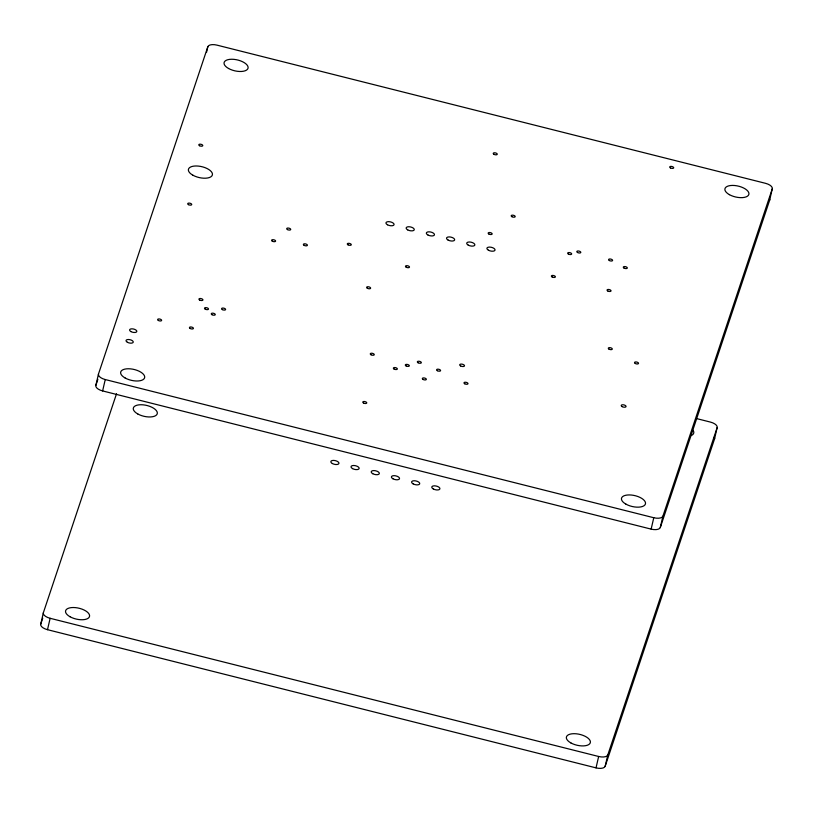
<?xml version="1.0" encoding="UTF-8"?>
<svg xmlns="http://www.w3.org/2000/svg" width="813" height="813" viewBox="0 0 813 813"><rect width="100%" height="100%" fill="white"/><g stroke="black" fill="none" stroke-linecap="round" stroke-linejoin="round"><path stroke-width="1.22" d="M696.853 418.654L710.379 422.069A8.201 3.74 13 0 1 717.147 427.628L714.515 439.01L605.157 766.313A8.201 3.74 13 0 1 596.02 767.868L47.5 629.689A8.201 3.74 13 0 1 40.741 624.13L43.363 612.738L116.533 393.736M95.853 385.372L98.485 373.99L207.843 46.687A8.201 3.74 13 0 1 216.98 45.132L765.5 183.311A8.201 3.74 13 0 1 772.259 188.87L769.637 200.262L660.278 527.566A8.201 3.74 13 0 1 651.142 529.121L102.621 390.931A8.201 3.74 13 0 1 95.853 385.372L97.865 379.356M47.5 629.689L50.132 618.297A8.201 3.74 13 0 1 43.363 612.738M102.621 390.931L105.243 379.549A8.201 3.74 13 0 1 98.485 373.99M206.522 52.378L207.843 46.687M596.02 767.868L598.653 756.486A8.201 3.74 13 0 0 607.789 754.931L717.147 427.628M651.142 529.121L653.774 517.729A8.201 3.74 13 0 0 662.91 516.174L772.259 188.87M605.157 766.313L607.789 754.931M660.278 527.566L662.91 516.174M40.741 624.13L42.743 618.114M105.243 379.549L653.774 517.729M50.132 618.297L598.653 756.486M714.221 437.231A8.201 3.74 13 0 1 714.515 439.01M693.001 430.219A12.307 5.61 13 0 1 691.213 435.555M769.484 198.748A8.201 3.74 13 0 1 769.637 200.262M137.783 413.969A12.307 5.61 13 0 0 157.214 413.858A12.307 5.61 13 0 0 140.873 404.732A12.307 5.61 13 0 0 137.783 413.969M413.126 483.877A4.167 1.9 13 0 0 419.701 483.837A4.167 1.9 13 0 0 414.163 480.747A4.167 1.9 13 0 0 413.126 483.877M570.858 742.919A12.307 5.61 13 0 0 590.289 742.808A12.307 5.61 13 0 0 573.948 733.682A12.307 5.61 13 0 0 570.858 742.919M70.04 616.752A12.307 5.61 13 0 0 89.471 616.64A12.307 5.61 13 0 0 73.119 607.514A12.307 5.61 13 0 0 70.04 616.752M372.74 473.705A4.167 1.9 13 0 0 379.315 473.664A4.167 1.9 13 0 0 373.787 470.575A4.167 1.9 13 0 0 372.74 473.705M332.354 463.532A4.167 1.9 13 0 0 338.93 463.491A4.167 1.9 13 0 0 333.401 460.402A4.167 1.9 13 0 0 332.354 463.532M392.933 478.786A4.167 1.9 13 0 0 399.508 478.745A4.167 1.9 13 0 0 393.98 475.656A4.167 1.9 13 0 0 392.933 478.786M352.547 468.613A4.167 1.9 13 0 0 359.122 468.573A4.167 1.9 13 0 0 353.594 465.483A4.167 1.9 13 0 0 352.547 468.613M433.309 488.959A4.167 1.9 13 0 0 439.894 488.918A4.167 1.9 13 0 0 434.355 485.828A4.167 1.9 13 0 0 433.309 488.959M407.669 229.866A4.167 1.9 13 0 0 414.244 229.825A4.167 1.9 13 0 0 408.715 226.736A4.167 1.9 13 0 0 407.669 229.866M212.02 314.712A2.053 0.935 13 0 0 215.262 314.692A2.053 0.935 13 0 0 212.539 313.168A2.053 0.935 13 0 0 212.02 314.712M222.345 309.601A2.053 0.935 13 0 0 225.587 309.58A2.053 0.935 13 0 0 222.864 308.056A2.053 0.935 13 0 0 222.345 309.601M205.262 309.153A2.053 0.935 13 0 0 208.494 309.133A2.053 0.935 13 0 0 205.77 307.609A2.053 0.935 13 0 0 205.262 309.153M406.236 267.213A2.053 0.935 13 0 0 409.478 267.192A2.053 0.935 13 0 0 406.754 265.668A2.053 0.935 13 0 0 406.236 267.213M511.946 216.705A2.053 0.935 13 0 0 515.188 216.685A2.053 0.935 13 0 0 512.464 215.16A2.053 0.935 13 0 0 511.946 216.705M158.383 320.485A2.053 0.935 13 0 0 161.614 320.464A2.053 0.935 13 0 0 158.891 318.94A2.053 0.935 13 0 0 158.383 320.485M190.181 328.493A2.053 0.935 13 0 0 193.413 328.472A2.053 0.935 13 0 0 190.689 326.958A2.053 0.935 13 0 0 190.181 328.493M304.143 245.353A2.053 0.935 13 0 0 307.385 245.333A2.053 0.935 13 0 0 304.662 243.809A2.053 0.935 13 0 0 304.143 245.353M272.345 241.197A2.053 0.935 13 0 0 275.587 241.176A2.053 0.935 13 0 0 272.863 239.662A2.053 0.935 13 0 0 272.345 241.197M418.095 362.771A2.053 0.935 13 0 0 421.327 362.75A2.053 0.935 13 0 0 418.604 361.226A2.053 0.935 13 0 0 418.095 362.771M437.333 370.698A2.053 0.935 13 0 0 440.575 370.677A2.053 0.935 13 0 0 437.851 369.163A2.053 0.935 13 0 0 437.333 370.698M394.102 369.061A2.053 0.935 13 0 0 397.333 369.051A2.053 0.935 13 0 0 394.61 367.527A2.053 0.935 13 0 0 394.102 369.061M287.456 229.581A2.053 0.935 13 0 0 290.698 229.561A2.053 0.935 13 0 0 287.975 228.036A2.053 0.935 13 0 0 287.456 229.581M423.095 379.458A2.053 0.935 13 0 0 426.327 379.437A2.053 0.935 13 0 0 423.603 377.913A2.053 0.935 13 0 0 423.095 379.458M552.139 276.969A2.053 0.935 13 0 0 555.381 276.948A2.053 0.935 13 0 0 552.657 275.424A2.053 0.935 13 0 0 552.139 276.969M607.789 290.983A2.053 0.935 13 0 0 611.03 290.963A2.053 0.935 13 0 0 608.307 289.448A2.053 0.935 13 0 0 607.789 290.983M609.039 349.153A2.053 0.935 13 0 0 612.28 349.143A2.053 0.935 13 0 0 609.557 347.618A2.053 0.935 13 0 0 609.039 349.153M624.059 268.087A2.053 0.935 13 0 0 627.301 268.066A2.053 0.935 13 0 0 624.577 266.542A2.053 0.935 13 0 0 624.059 268.087M568.409 254.063A2.053 0.935 13 0 0 571.651 254.052A2.053 0.935 13 0 0 568.927 252.528A2.053 0.935 13 0 0 568.409 254.063M488.918 234.042A2.053 0.935 13 0 0 492.15 234.022A2.053 0.935 13 0 0 489.426 232.498A2.053 0.935 13 0 0 488.918 234.042M577.545 252.508A2.053 0.935 13 0 0 580.787 252.497A2.053 0.935 13 0 0 578.063 250.973A2.053 0.935 13 0 0 577.545 252.508M493.999 154.328A2.053 0.935 13 0 0 497.241 154.307A2.053 0.935 13 0 0 494.517 152.783A2.053 0.935 13 0 0 493.999 154.328M199.531 145.71A2.053 0.935 13 0 0 202.772 145.69A2.053 0.935 13 0 0 200.049 144.175A2.053 0.935 13 0 0 199.531 145.71M188.464 204.642A2.053 0.935 13 0 0 191.705 204.622A2.053 0.935 13 0 0 188.982 203.098A2.053 0.935 13 0 0 188.464 204.642M460.605 365.931A2.459 1.118 13 0 0 464.487 365.911A2.459 1.118 13 0 0 461.225 364.082A2.459 1.118 13 0 0 460.605 365.931M130.964 331.602A3.689 1.677 13 0 0 136.787 331.572A3.689 1.677 13 0 0 131.889 328.828A3.689 1.677 13 0 0 130.964 331.602M625.98 504.172A12.307 5.61 13 0 0 645.41 504.05A12.307 5.61 13 0 0 629.069 494.924A12.307 5.61 13 0 0 625.98 504.172M464.741 383.777A2.053 0.935 13 0 0 467.983 383.756A2.053 0.935 13 0 0 465.26 382.232A2.053 0.935 13 0 0 464.741 383.777M125.151 378.004A12.307 5.61 13 0 0 144.582 377.893A12.307 5.61 13 0 0 128.241 368.756A12.307 5.61 13 0 0 125.151 378.004M371.013 354.763A2.053 0.935 13 0 0 374.254 354.742A2.053 0.935 13 0 0 371.531 353.228A2.053 0.935 13 0 0 371.013 354.763M199.683 300.038A2.053 0.935 13 0 0 202.925 300.017A2.053 0.935 13 0 0 200.201 298.493A2.053 0.935 13 0 0 199.683 300.038M635.278 363.482A2.053 0.935 13 0 0 638.52 363.462A2.053 0.935 13 0 0 635.796 361.937A2.053 0.935 13 0 0 635.278 363.482M367.374 288.28A2.053 0.935 13 0 0 370.606 288.259A2.053 0.935 13 0 0 367.883 286.735A2.053 0.935 13 0 0 367.374 288.28M488.43 250.211A4.167 1.9 13 0 0 495.015 250.17A4.167 1.9 13 0 0 489.477 247.081A4.167 1.9 13 0 0 488.43 250.211M192.905 175.222A12.307 5.61 13 0 0 212.335 175.1A12.307 5.61 13 0 0 195.994 165.974A12.307 5.61 13 0 0 192.905 175.222M729.393 194.653A12.307 5.61 13 0 0 748.824 194.541A12.307 5.61 13 0 0 732.483 185.415A12.307 5.61 13 0 0 729.393 194.653M468.237 245.12A4.167 1.9 13 0 0 474.822 245.089A4.167 1.9 13 0 0 469.284 241.989A4.167 1.9 13 0 0 468.237 245.12M427.862 234.947A4.167 1.9 13 0 0 434.437 234.906A4.167 1.9 13 0 0 428.908 231.817A4.167 1.9 13 0 0 427.862 234.947M348.035 244.835A2.053 0.935 13 0 0 351.277 244.815A2.053 0.935 13 0 0 348.553 243.3A2.053 0.935 13 0 0 348.035 244.835M228.565 68.495A12.307 5.61 13 0 0 247.995 68.373A12.307 5.61 13 0 0 231.654 59.247A12.307 5.61 13 0 0 228.565 68.495M622.138 406.622A2.459 1.118 13 0 0 626.03 406.602A2.459 1.118 13 0 0 622.758 404.772A2.459 1.118 13 0 0 622.138 406.622M387.476 224.774A4.167 1.9 13 0 0 394.051 224.734A4.167 1.9 13 0 0 388.523 221.644A4.167 1.9 13 0 0 387.476 224.774M609.344 260.526A2.053 0.935 13 0 0 612.585 260.506A2.053 0.935 13 0 0 609.862 258.981A2.053 0.935 13 0 0 609.344 260.526M670.451 167.915A2.053 0.935 13 0 0 673.692 167.895A2.053 0.935 13 0 0 670.969 166.38A2.053 0.935 13 0 0 670.451 167.915M363.513 403.014A2.053 0.935 13 0 0 366.744 402.994A2.053 0.935 13 0 0 364.021 401.48A2.053 0.935 13 0 0 363.513 403.014M406.073 365.911A2.053 0.935 13 0 0 409.315 365.891A2.053 0.935 13 0 0 406.591 364.366A2.053 0.935 13 0 0 406.073 365.911M448.054 240.038A4.167 1.9 13 0 0 454.63 239.998A4.167 1.9 13 0 0 449.091 236.908A4.167 1.9 13 0 0 448.054 240.038M127.397 342.273A3.689 1.677 13 0 0 133.23 342.243A3.689 1.677 13 0 0 128.322 339.499A3.689 1.677 13 0 0 127.397 342.273"/></g></svg>
